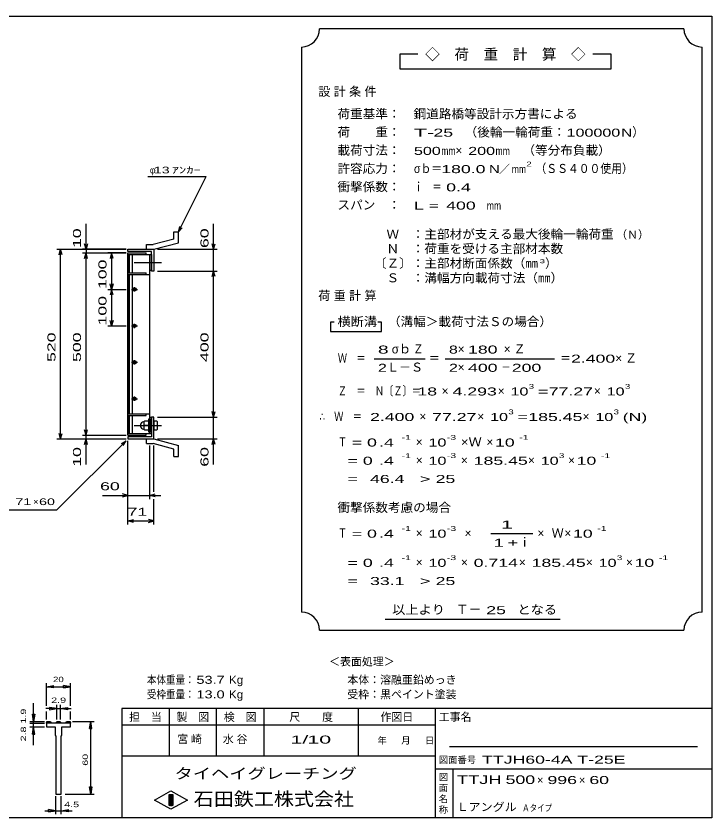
# Model space of a CAD drawing. Units: millimetres, scale not verified, with parts at other scales. Extents: x -1820 to 1731, y -1282 to 1054.
# Drawn here: x -179 to 1731, y -1146 to 1054 of the extents above; entities that cross this region are included whole.
import ezdxf
from ezdxf.enums import TextEntityAlignment as Align

# ---------------------------------------------------------------- set-up
doc = ezdxf.new("R2010")
doc.units = ezdxf.units.MM
doc.header["$LTSCALE"] = 10
doc.linetypes.add('CHAIN', pattern=[18.5, 12, -1.5, 3.5, -1.5])
for name, color, linetype, lineweight in [('0_2', 150, 'Continuous', 25), ('16', 3, 'Continuous', 25), ('19', 6, 'Continuous', 25), ('22', 2, 'Continuous', 25), ('32', 4, 'Continuous', 25)]:
    doc.layers.add(name, color=color, linetype=linetype, lineweight=lineweight)
doc.styles.add('ベクトル', font='')
doc.styles.get('ベクトル').set_extended_font_data('ベクトル')

msp = doc.modelspace()

# ---------------------------------------------------------------- linework, layer by layer
at = {"layer": '0_2'}
for p, q in [((-1729, 1053.5), (1731, 1053.5)), ((1731, 1053.5), (1731, -1146.5)), ((1731, -846.5), (111, -846.5)), ((111, -846.5), (111, -1146.5)), ((241, -846.5), (241, -976.5)), ((371, -976.5), (371, -846.5)), ((501, -846.5), (501, -976.5)), ((761, -976.5), (761, -846.5)), ((971, -846.5), (971, -1146.5)), ((971, -891.5), (111, -891.5)), ((1691, -951.5), (1011, -951.5)), ((111, -976.5), (971, -976.5)), ((971, -1011.5), (1731, -1011.5)), ((1021, -1146.5), (1021, -1011.5)), ((201, -1097.5), (246, -1072.5)), ((246, -1072.5), (291, -1097.5)), ((246, -1122.5), (201, -1097.5)), ((241, -1082.5), (251, -1082.5)), ((241, -1112.5), (241, -1082.5)), ((241, -1082.5), (243, -1082.5)), ((243, -1082.5), (243, -1112.5)), ((245, -1112.5), (245, -1082.5)), ((245, -1082.5), (247, -1082.5)), ((291, -1097.5), (246, -1122.5)), ((247, -1082.5), (247, -1112.5)), ((249, -1112.5), (249, -1082.5)), ((249, -1082.5), (251, -1082.5)), ((251, -1082.5), (251, -1112.5)), ((251, -1082.5), (251, -1112.5)), ((251, -1112.5), (241, -1112.5)), ((243, -1112.5), (245, -1112.5)), ((247, -1112.5), (249, -1112.5)), ((1731, -1146.5), (-1729, -1146.5))]:
    msp.add_line(p, q, dxfattribs=at)
at = {"layer": '16'}
for p, q in [((128, 403.5), (178, 403.5)), ((128, 399), (128, 403.5)), ((128, 399), (178, 399)), ((128, -92), (128, 399)), ((128, 399), (188, 399)), ((129.5, 349), (129.5, 399)), ((132.5, 349), (132.5, 399)), ((140, 349), (140, 399)), ((178, 399), (178, 403.5)), ((188, -92), (188, 399)), ((188, 399), (193, 399)), ((193, 399), (193, 355)), ((193, 355), (188, 355)), ((128, 344.5), (128, 349)), ((128, 349), (178, 349)), ((128, 344.5), (188, 344.5)), ((129.5, -37.5), (129.5, 344.5)), ((132.5, -37.5), (132.5, 344.5)), ((140, -37.5), (140, 344.5)), ((178, 344.5), (178, 349)), ((146, 297.5), (146, 309.5)), ((138, 303.5), (154, 303.5)), ((144, 306.5), (148, 306.5)), ((144, 300.5), (148, 300.5)), ((138, 203.5), (154, 203.5)), ((144, 206.5), (148, 206.5)), ((144, 200.5), (148, 200.5)), ((146, 197.5), (146, 209.5)), ((138, 103.5), (154, 103.5)), ((144, 106.5), (148, 106.5)), ((144, 100.5), (148, 100.5)), ((146, 97.5), (146, 109.5)), ((138, 3.5), (154, 3.5)), ((144, 6.5), (148, 6.5)), ((144, 0.5), (148, 0.5)), ((146, -2.5), (146, 9.5)), ((128, -42), (128, -37.5)), ((128, -37.5), (188, -37.5)), ((128, -42), (178, -42)), ((129.5, -92), (129.5, -42)), ((132.5, -92), (132.5, -42)), ((140, -92), (140, -42)), ((178, -42), (178, -37.5)), ((174, -58), (172, -60)), ((172, -60), (172, -80)), ((183, -58), (174, -58)), ((185, -60), (183, -58)), ((185, -88.5), (185, -51.5)), ((185, -51.5), (188, -51.5)), ((193, -48), (188, -48)), ((188, -51.5), (188, -88.5)), ((193, -92), (193, -48)), ((172, -68), (174, -70)), ((174, -70), (172, -72)), ((172, -80), (174, -82)), ((183, -70), (174, -70)), ((174, -82), (183, -82)), ((183, -70), (185, -68)), ((185, -72), (183, -70)), ((183, -82), (185, -80)), ((128, -92), (178, -92)), ((128, -96.5), (128, -92)), ((128, -92), (188, -92)), ((128, -96.5), (178, -96.5)), ((178, -96.5), (178, -92)), ((188, -88.5), (185, -88.5)), ((188, -92), (193, -92))]:
    msp.add_line(p, q, dxfattribs=at)
at = {"layer": '16', "linetype": 'CHAIN'}
for p, q in [((145, 377), (220, 377)), ((145, -70), (220, -70))]:
    msp.add_line(p, q, dxfattribs=at)
at = {"layer": '16'}
for centre, radius, start, end in [((144, 303.5), 3, 90, 270), ((146, 303.5), 4, 46.6, 133.4), ((146, 303.5), 4, 226.6, 313.4), ((148, 303.5), 3, 270, 90), ((144, 203.5), 3, 90, 270), ((146, 203.5), 4, 46.6, 133.4), ((146, 203.5), 4, 226.6, 313.4), ((148, 203.5), 3, 270, 90), ((144, 103.5), 3, 90, 270), ((146, 103.5), 4, 46.6, 133.4), ((146, 103.5), 4, 226.6, 313.4), ((148, 103.5), 3, 270, 90), ((144, 3.5), 3, 90, 270), ((146, 3.5), 4, 46.6, 133.4), ((146, 3.5), 4, 226.6, 313.4), ((148, 3.5), 3, 270, 90), ((172, -70), 10, 90, 270)]:
    msp.add_arc(centre, radius, start, end, dxfattribs=at)
at = {"layer": '19'}
for p, q in [((253.61, 441.6), (197.28, 426.51)), ((253.61, 461.62), (266.61, 461.62)), ((253.61, 441.6), (253.61, 461.62)), ((266.61, 431.62), (266.61, 461.62)), ((178.99, 426.51), (197.28, 426.51)), ((178.99, 413.51), (178.99, 426.51)), ((199, 413.5), (266.61, 431.62)), ((128, 407.5), (128, 413.5)), ((128, 413.5), (199, 413.5)), ((193, 407.5), (128, 407.5)), ((179, 413.5), (199, 413.5)), ((193, 353.5), (193, 407.5)), ((199, 413.5), (199, 353.5)), ((199, 353.5), (193, 353.5)), ((199, -46.5), (193, -46.5)), ((193, -46.5), (193, -100.5)), ((199, -106.5), (199, -46.5)), ((207, -58), (199, -58)), ((199, -58), (199, -82)), ((209, -60), (207, -58)), ((209, -80), (209, -60)), ((199, -70), (207, -70)), ((199, -82), (207, -82)), ((209, -68), (207, -70)), ((207, -70), (209, -72)), ((207, -82), (209, -80)), ((128, -100.5), (128, -106.5)), ((193, -100.5), (128, -100.5)), ((128, -106.5), (199, -106.5)), ((178.99, -119.51), (178.99, -106.51)), ((179, -106.5), (199, -106.5)), ((199, -106.5), (266.61, -124.62)), ((178.99, -119.51), (197.28, -119.51)), ((253.61, -134.6), (197.28, -119.51)), ((266.61, -154.62), (266.61, -124.62)), ((253.61, -154.62), (253.61, -134.6)), ((253.61, -154.62), (266.61, -154.62))]:
    msp.add_line(p, q, dxfattribs=at)
at = {"layer": '22', "color": 4}
for p, q in [((1654, 1018.5), (654, 1018.5)), ((604, 968.5), (604, -581.5)), ((1704, -581.5), (1704, 968.5)), ((924, 948.5), (874, 948.5)), ((874, 948.5), (874, 908.5)), ((1454, 948.5), (1404, 948.5)), ((1454, 908.5), (1454, 948.5)), ((874, 908.5), (1454, 908.5)), ((183, 613.5), (343, 613.5)), ((267, 461.5), (343, 613.5)), ((13, 413.5), (13, 483.5)), ((267, 461.5), (270, 476.1)), ((267, 461.5), (277, 472.5)), ((363, 413.5), (363, 483.5)), ((13, 413.5), (9, 428.5)), ((17, 428.5), (13, 413.5)), ((363, 413.5), (359, 428.5)), ((363, 413.5), (367, 428.5)), ((-67, 413.5), (123, 413.5)), ((-61, 398.5), (-57, 413.5)), ((-53, 398.5), (-57, 413.5)), ((-57, -106.5), (-57, 413.5)), ((123, 413.5), (3, 413.5)), ((3, 403.5), (123, 403.5)), ((9, 388.5), (13, 403.5)), ((13, 413.5), (13, 403.5)), ((17, 388.5), (13, 403.5)), ((13, -96.5), (13, 403.5)), ((123, 403.5), (73, 403.5)), ((83, 403.5), (79, 388.5)), ((87, 388.5), (83, 403.5)), ((83, 403.5), (83, 303.5)), ((209, 413.5), (373, 413.5)), ((363, 353.5), (363, 413.5)), ((209, 353.5), (373, 353.5)), ((359, 338.5), (363, 353.5)), ((367, 338.5), (363, 353.5)), ((363, -46.5), (363, 353.5)), ((83, 303.5), (79, 318.5)), ((87, 318.5), (83, 303.5)), ((73, 303.5), (123, 303.5)), ((83, 303.5), (79, 288.5)), ((87, 288.5), (83, 303.5)), ((83, 303.5), (83, 203.5)), ((73, 203.5), (123, 203.5)), ((83, 203.5), (79, 218.5)), ((87, 218.5), (83, 203.5)), ((694, 213.5), (684, 213.5)), ((684, 213.5), (684, 188.5)), ((824, 213.5), (814, 213.5)), ((824, 188.5), (824, 213.5)), ((684, 188.5), (824, 188.5)), ((804, 113.5), (944, 113.5)), ((999, 113.5), (1299, 113.5)), ((363, -46.5), (359, -31.5)), ((363, -46.5), (367, -31.5)), ((209, -46.5), (373, -46.5)), ((363, -106.5), (363, -46.5)), ((13, -96.5), (9, -81.5)), ((13, -96.5), (17, -81.5)), ((-67, -106.5), (123, -106.5)), ((-57, -106.5), (-61, -91.5)), ((-57, -106.5), (-53, -91.5)), ((3, -96.5), (123, -96.5)), ((3, -106.5), (123, -106.5)), ((9, -121.5), (13, -106.5)), ((13, -106.5), (13, -96.5)), ((17, -121.5), (13, -106.5)), ((13, -176.5), (13, -106.5)), ((209, -106.5), (373, -106.5)), ((359, -121.5), (363, -106.5)), ((367, -121.5), (363, -106.5)), ((363, -176.5), (363, -106.5)), ((-67, -301.5), (123, -111.5)), ((110, -119.5), (123, -111.5)), ((115, -124.5), (123, -111.5)), ((128, -271.5), (128, -111.5)), ((128, -341.5), (128, -111.5)), ((188, -271.5), (188, -124.5)), ((199, -251.5), (199, -124.5)), ((58, -261.5), (128, -261.5)), ((128, -261.5), (113, -257.5)), ((113, -265.5), (128, -261.5)), ((128, -261.5), (188, -261.5)), ((188, -261.5), (203, -257.5)), ((203, -265.5), (188, -261.5)), ((188, -261.5), (218, -261.5)), ((199, -341.5), (199, -271.5)), ((-267, -301.5), (-67, -301.5)), ((128, -331.5), (143, -327.5)), ((199, -331.5), (184, -327.5)), ((143, -335.5), (128, -331.5)), ((128, -331.5), (199, -331.5)), ((184, -335.5), (199, -331.5)), ((1124, -366.5), (1239, -366.5)), ((834, -601.5), (1314, -601.5)), ((654, -631.5), (1654, -631.5))]:
    msp.add_line(p, q, dxfattribs=at)
for centre, start, end in [((604, 1018.5), 270, 0), ((1704, 1018.5), 180, 270), ((604, -631.5), 0, 90), ((1704, -631.5), 90, 180)]:
    msp.add_arc(centre, 50, start, end, dxfattribs=at)
at = {"layer": '32'}
for p, q in [((-96, -838.5), (-96, -776.5)), ((-96, -786.5), (-76, -783.5)), ((-76, -789.5), (-96, -786.5)), ((-96, -786.5), (-29.33, -786.5)), ((-76, -789.5), (-76, -783.5)), ((-29.33, -786.5), (-49.33, -783.5)), ((-49.33, -789.5), (-49.33, -783.5)), ((-49.33, -789.5), (-29.33, -786.5)), ((-29.33, -838.5), (-29.33, -776.5)), ((-131, -881.5), (-131, -831.5)), ((-67.5, -846.5), (-97.5, -846.5)), ((-96, -876.5), (-96, -854.5)), ((-67.5, -846.5), (-87.5, -843.5)), ((-87.5, -843.5), (-87.5, -849.5)), ((-87.5, -849.5), (-67.5, -846.5)), ((-67.5, -876.5), (-67.5, -836.5)), ((-67.5, -846.5), (-57.83, -846.5)), ((-57.83, -836.5), (-57.83, -876.5)), ((-57.83, -846.5), (-37.83, -843.5)), ((-37.83, -849.5), (-57.83, -846.5)), ((-57.83, -846.5), (-27.83, -846.5)), ((-37.83, -843.5), (-37.83, -849.5)), ((-29.33, -876.5), (-29.33, -854.5)), ((-131, -881.5), (-134, -861.5)), ((-134, -861.5), (-128, -861.5)), ((-128, -861.5), (-131, -881.5)), ((-141, -881.5), (-101, -881.5)), ((-141, -886.5), (-101, -886.5)), ((-141, -896.5), (-101, -896.5)), ((-134, -916.5), (-131, -896.5)), ((-131, -896.5), (-131, -881.5)), ((-128, -916.5), (-131, -896.5)), ((-131, -946.5), (-131, -896.5)), ((-96, -886.5), (-94.33, -881.5)), ((-96, -886.5), (-96, -896.5)), ((-29.33, -886.5), (-96, -886.5)), ((-96, -896.5), (-71.83, -896.5)), ((-94.33, -881.5), (-84.67, -881.5)), ((-84.67, -881.5), (-83, -886.5)), ((-71.83, -896.5), (-71.83, -919.83)), ((-69.17, -886.5), (-67.5, -881.5)), ((-67.5, -881.5), (-57.83, -881.5)), ((-57.83, -881.5), (-56.17, -886.5)), ((-53.5, -919.83), (-53.5, -896.5)), ((-53.5, -896.5), (-29.33, -896.5)), ((-42.33, -886.5), (-40.67, -881.5)), ((-40.67, -881.5), (-31, -881.5)), ((-31, -881.5), (-29.33, -886.5)), ((-29.33, -896.5), (-29.33, -886.5)), ((-24.33, -881.5), (35.67, -881.5)), ((22.67, -901.5), (25.67, -881.5)), ((22.67, -901.5), (28.67, -901.5)), ((28.67, -901.5), (25.67, -881.5)), ((25.67, -1081.5), (25.67, -881.5)), ((-134, -916.5), (-128, -916.5)), ((-71.83, -919.83), (-70.17, -921.5)), ((-70.17, -921.5), (-70.17, -1081.5)), ((-55.17, -921.5), (-53.5, -919.83)), ((-55.17, -1081.5), (-55.17, -921.5)), ((25.67, -1081.5), (22.67, -1061.5)), ((22.67, -1061.5), (28.67, -1061.5)), ((28.67, -1061.5), (25.67, -1081.5)), ((-70.17, -1081.5), (-55.17, -1081.5)), ((-70.17, -1136.5), (-70.17, -1086.5)), ((-55.17, -1136.5), (-55.17, -1086.5)), ((-44.33, -1081.5), (35.67, -1081.5)), ((-100.17, -1126.5), (-70.17, -1126.5)), ((-70.17, -1126.5), (-90.17, -1123.5)), ((-90.17, -1129.5), (-90.17, -1123.5)), ((-90.17, -1129.5), (-70.17, -1126.5)), ((-70.17, -1126.5), (-55.17, -1126.5)), ((-55.17, -1126.5), (-35.17, -1123.5)), ((-35.17, -1129.5), (-55.17, -1126.5)), ((-55.17, -1126.5), (-25.17, -1126.5)), ((-35.17, -1129.5), (-35.17, -1123.5))]:
    msp.add_line(p, q, dxfattribs=at)
msp.add_circle((-131, -886.5), 1, dxfattribs=at)

# ---------------------------------------------------------------- texts
at = {"layer": '0_2', "style": 'ベクトル'}
for s, height, p in [('担\u3000当', 21.99, (131, -869.5)), ('製\u3000図', 21.99, (261, -869.5)), ('検\u3000図', 21.99, (391, -869.5)), ('尺\u3000\u3000度', 21.99, (571, -869.5)), ('作図日', 21.99, (821, -869.5)), ('工事名', 21.99, (981, -869.5)), ('年', 18.33, (813, -934)), ('月', 18.33, (878, -934)), ('日', 18.33, (943, -934)), ('図面番号', 18.33, (981, -987)), ('図', 18.33, (981, -1034)), ('面', 18.33, (981, -1064)), ('名', 18.33, (981, -1094)), ('称', 18.33, (981, -1124))]:
    msp.add_text(s, height=height, dxfattribs=at).set_placement(p, align=Align.MIDDLE_LEFT)
at = {"layer": '0_2', "color": 222, "style": 'ベクトル'}
for s, height, width, p in [('タイヘイグレーチング', 29.33, 1.25, (256, -1024.5)), ('石田鉄工株式会社', 36.66, 1.1, (308.5, -1094.5))]:
    msp.add_text(s, height=height, dxfattribs=dict(at, width=width)).set_placement(p, align=Align.MIDDLE_LEFT)
at = {"layer": '22', "style": 'ベクトル'}
for s, height, p in [('◇\u3000荷\u3000重\u3000計\u3000算\u3000◇', 29.33, (944, 948.5)), ('）', 24.19, (1512, 735)), ('×', 24.19, (1027, 685)), ('／', 21.99, (1146.5, 633.5)), ('φ', 18.33, (188, 631)), ('（Ｎ）', 21.99, (1468, 453.5)), ('）', 24.19, (1273, 375)), ('σｂ', 24.19, (852, 140)), ('×', 24.19, (1033, 140)), ('Ｌ－Ｓ', 24.19, (839, 90)), ('×', 24.19, (1033, 90)), ('×', 24.19, (989, 25)), ('×', 24.19, (1143, 25)), ('×', 24.19, (1407, 25)), ('×', 24.19, (928, -45)), ('×', 24.19, (1087, -45)), ('×', 24.19, (1376, -45)), ('×', 24.19, (918, -115)), ('×', 24.19, (1112, -115)), ('×', 24.19, (918, -165)), ('×', 24.19, (1042, -165)), ('×', 24.19, (1226, -165)), ('×', 24.19, (1336, -165)), ('×', 18.33, (-132, -279)), ('×', 24.19, (918, -365)), ('×', 24.19, (1052, -365)), ('×', 24.19, (1252, -365)), ('Ｗ', 24.19, (1291, -365)), ('×', 24.19, (1326, -365)), ('ｉ', 24.19, (1200.5, -390)), ('×', 24.19, (918, -445)), ('×', 24.19, (1042, -445)), ('×', 24.19, (1201, -445)), ('×', 24.19, (1385, -445)), ('×', 24.19, (1495, -445)), ('Ｔ－', 25.66, (1028, -574)), ('＜表面処理＞', 21.99, (680, -717.5)), ('本体：', 21.99, (730, -767.5)), ('溶融亜鉛めっき', 21.99, (820, -767.5)), ('受枠：', 21.99, (730, -807.5)), ('黒ペイント塗装', 21.99, (820, -807.5)), ('×', 21.99, (1251, -1042.5)), ('×', 21.99, (1366, -1042.5))]:
    msp.add_text(s, height=height, dxfattribs=at).set_placement(p, align=Align.MIDDLE_LEFT)
for s, height, width, p in [('荷重基準：\u3000', 24.19, 1.05, (703, 785)), ('鋼道路橋等設計示方書による', 24.19, 1.05, (912, 785)), ('荷\u3000\u3000重：\u3000', 24.19, 1.05, (703, 735)), ('（後輪一輪荷重：', 24.19, 1.05, (1052, 735)), ('T-', 21.99, 2, (913, 733.5)), (' 25 ', 21.99, 1.65, (953, 733.5)), ('100000', 21.99, 1.5, (1332, 733.5)), ('N', 21.99, 1.4, (1482, 733.5)), ('載荷寸法：\u3000', 24.19, 1.05, (703, 685)), ('500', 21.99, 1.5, (913, 683.5)), ('mm', 21.99, 0.8, (988, 683.5)), ('200', 21.99, 1.5, (1062, 683.5)), ('mm', 21.99, 0.8, (1137, 683.5)), ('\u3000（等分布負載）', 24.19, 1.05, (1176, 685)), (' 13 ', 18.33, 1.6, (188, 631)), ('ｱﾝｶｰ', 18.33, 1.6, (248, 631)), ('許容応力：\u3000', 24.19, 1.05, (703, 635)), ('σｂ＝', 24.19, 0.9, (913, 635)), ('180.0', 21.99, 1.65, (988, 633.5)), ('N', 21.99, 1.4, (1119, 633.5)), ('mm', 21.99, 0.8, (1181.5, 633.5)), ('2', 13.2, 1.5, (1221.5, 647.5)), ('（ＳＳ４００使用）', 24.19, 0.9, (1246.5, 635)), ('衝撃係数：\u3000', 24.19, 1.05, (703, 585)), ('ｉ\u3000＝', 24.19, 0.75, (913, 585)), (' 0.4', 21.99, 1.65, (988, 583.5)), ('スパン\u3000：\u3000', 24.19, 1.05, (703, 535)), ('L =', 21.99, 1.65, (913, 533.5)), (' 400 ', 21.99, 1.65, (988, 533.5)), ('mm', 21.99, 0.8, (1113, 533.5)), ('\u3000Ｗ\u3000：主部材が支える最大後輪一輪荷重', 24.19, 1.05, (803, 455)), ('\u3000Ｎ\u3000：荷重を受ける主部材本数', 24.19, 1.05, (803, 415)), ('〔Ｚ〕：主部材断面係数（㎜', 24.19, 1.05, (803, 375)), ('3', 11, 1.8, (1258, 381)), ('\u3000Ｓ\u3000：溝幅方向載荷寸法（㎜）', 24.19, 1.05, (803, 335)), ('横断溝', 24.19, 1.1, (703, 215)), ('\u3000（溝幅＞載荷寸法Ｓの場合）', 24.19, 1.05, (807, 215)), ('8', 21.99, 1.8, (814, 138.5)), ('Ｚ', 24.19, 0.9, (910, 140)), ('8', 21.99, 1.5, (1009, 138.5)), (' 180 ', 21.99, 1.65, (1048, 138.5)), ('Ｗ\u3000＝', 24.19, 0.75, (704, 115)), ('＝', 24.19, 0.9, (954, 115)), ('＝', 24.19, 0.9, (1314, 115)), ('2.400', 21.99, 1.65, (1344, 113.5)), ('2', 21.99, 1.5, (814, 88.5)), ('2', 21.99, 1.5, (1009, 88.5)), (' 400 ', 21.99, 1.65, (1048, 88.5)), ('－', 24.19, 0.75, (1153, 90)), (' 200 ', 21.99, 1.65, (1168, 88.5)), ('3', 13.2, 1.5, (1228, 37.5)), ('3', 13.2, 1.5, (1492, 37.5)), ('Ｚ\u3000＝\u3000Ｎ〔Ｚ〕＝', 24.19, 0.75, (704, 25)), (' 18 ', 21.99, 1.65, (909, 23.5)), ('4.293', 21.99, 1.65, (1019, 23.5)), ('10', 21.99, 1.5, (1178, 23.5)), ('=', 21.99, 1.7, (1253, 23.5)), ('77.27', 21.99, 1.65, (1283, 23.5)), ('10', 21.99, 1.5, (1442, 23.5)), ('∴\u3000Ｗ\u3000＝', 24.19, 0.75, (654, -45)), (' 2.400', 21.99, 1.65, (779, -46.5)), ('77.27', 21.99, 1.65, (963, -46.5)), ('10', 21.99, 1.5, (1122, -46.5)), ('3', 13.2, 1.5, (1172, -32.5)), ('=', 21.99, 1.7, (1197, -46.5)), ('185.45', 21.99, 1.65, (1227, -46.5)), ('10', 21.99, 1.5, (1411, -46.5)), ('3', 13.2, 1.5, (1461, -32.5)), ('(N)', 21.99, 1.65, (1486, -46.5)), ('Ｔ', 24.19, 0.75, (704, -115)), (' = 0', 21.99, 1.65, (729, -116.5)), (' .4 ', 21.99, 1.65, (804, -116.5)), ('-1', 13.2, 1.65, (879, -102.5)), ('10', 21.99, 1.5, (953, -116.5)), ('-3', 13.2, 1.65, (1003, -102.5)), ('×Ｗ', 24.19, 1.1, (1042, -115)), (' 10 ', 21.99, 1.65, (1122, -116.5)), ('-1', 13.2, 1.65, (1202, -102.5)), ('-1', 13.2, 1.65, (879, -152.5)), ('-3', 13.2, 1.65, (1003, -152.5)), ('3', 13.2, 1.5, (1311, -152.5)), ('-1', 13.2, 1.65, (1426, -152.5)), ('  = 0', 21.99, 1.65, (704, -166.5)), (' .4 ', 21.99, 1.65, (804, -166.5)), ('10', 21.99, 1.5, (953, -166.5)), ('185.45', 21.99, 1.65, (1077, -166.5)), ('10', 21.99, 1.5, (1261, -166.5)), (' 10 ', 21.99, 1.65, (1346, -166.5)), ('  =', 21.99, 1.65, (704, -216.5)), (' 46.4', 21.99, 1.65, (779, -216.5)), ('>', 21.99, 1.7, (929, -216.5)), (' 25 ', 21.99, 1.65, (959, -216.5)), (' 60 ', 21.99, 1.65, (38, -236.5)), (' 71 ', 18.33, 1.6, (-192, -279)), (' 60 ', 18.33, 1.6, (-127, -279)), ('衝撃係数考慮の場合', 24.19, 1.05, (703, -295)), (' 71 ', 21.99, 1.65, (113.5, -306.5)), ('-1', 13.2, 1.65, (879, -352.5)), ('-3', 13.2, 1.65, (1003, -352.5)), ('-1', 13.2, 1.65, (1416, -352.5)), ('Ｔ', 24.19, 0.75, (704, -365)), (' = 0', 21.99, 1.65, (729, -366.5)), (' .4 ', 21.99, 1.65, (804, -366.5)), ('10', 21.99, 1.5, (953, -366.5)), (' 10 ', 21.99, 1.65, (1336, -366.5)), ('  = 0', 21.99, 1.65, (704, -446.5)), (' .4 ', 21.99, 1.65, (804, -446.5)), ('-1', 13.2, 1.65, (879, -432.5)), ('10', 21.99, 1.5, (953, -446.5)), ('-3', 13.2, 1.65, (1003, -432.5)), ('0.714', 21.99, 1.65, (1077, -446.5)), ('185.45', 21.99, 1.65, (1236, -446.5)), ('10', 21.99, 1.5, (1420, -446.5)), ('3', 13.2, 1.5, (1470, -432.5)), (' 10 ', 21.99, 1.65, (1505, -446.5)), ('-1', 13.2, 1.65, (1585, -432.5)), ('  =', 21.99, 1.65, (704, -496.5)), (' 33.1', 21.99, 1.65, (779, -496.5)), ('>', 21.99, 1.7, (929, -496.5)), (' 25 ', 21.99, 1.65, (959, -496.5)), ('以上より\u3000', 24.19, 1.1, (853, -575)), (' 25 ', 21.99, 1.65, (1098, -576.5)), ('となる', 24.19, 1.1, (1197, -575)), ('本体重量：', 21.99, 0.85, (180, -767.5)), (' 53.7', 21.99, 1.35, (305, -767.5)), ('Kg', 21.99, 1.1, (405, -767.5)), ('受枠重量：', 21.99, 0.85, (180, -807.5)), (' 13.0', 21.99, 1.35, (305, -807.5)), ('Kg', 21.99, 1.1, (405, -807.5)), ('1/', 21.99, 2, (574, -931.5)), (' 10 ', 21.99, 2, (604, -931.5)), ('TTJH60-4A T-25E                   ', 21.99, 1.65, (1100, -986.5)), ('TTJH', 23.46, 1.6, (1031, -1041.5)), (' 500 ', 23.46, 1.55, (1151, -1041.5)), (' 996 ', 21.99, 1.65, (1266, -1042.5)), (' 60 ', 21.99, 1.65, (1381, -1042.5)), ('Ｌアングル', 21.99, 1.1, (1030, -1116.5)), ('Ａタイプ', 18.33, 0.8, (1210, -1119))]:
    msp.add_text(s, height=height, dxfattribs=dict(at, width=width)).set_placement(p, align=Align.MIDDLE_LEFT)
at = {"layer": '22', "style": 'ベクトル', "width": 1.65}
for s, p in [(' 10 ', (-12, 403.5)), (' 60 ', (338, 403.5)), (' 100 ', (58, 291)), (' 100 ', (58, 191)), (' 520 ', (-82, 91)), (' 500 ', (-12, 91)), (' 400 ', (338, 91)), (' 10 ', (-12, -196.5)), (' 60 ', (338, -196.5))]:
    msp.add_text(s, height=21.99, rotation=90, dxfattribs=at).set_placement(p, align=Align.MIDDLE_LEFT)
at = {"layer": '22', "attachment_point": 4, "style": 'ベクトル'}
for s, insert, char_height in [('\\T1.28;設計条件', (650.5, 845), 24.19), ('\\T1.28;荷重計算', (650.5, 285), 24.19), ('\\T1.42;×Ｚ', (1159.5, 140), 24.19), ('\\T1.42;×Ｚ', (1465.5, 115), 24.19), ('\\T1.25;\\W2;\\~1\\~', (1131.5, -341.5), 21.99), ('\\T1.33;\\W1.75;1+', (1131.5, -391.5), 21.99), ('\\T1.25;宮崎\u3000', (263.5, -931.5), 21.99), ('\\T1.25;水谷\u3000', (388.5, -931.5), 21.99)]:
    msp.add_mtext(s, dxfattribs=dict(at, insert=insert, char_height=char_height))
at = {"layer": '32', "color": 2, "style": 'ベクトル'}
for s, width, p in [('20', 1.35, (-77.67, -766.5)), ('2.9', 1.5, (-82.67, -823.5)), (' 4.5 ', 1.5, (-55.17, -1109.5))]:
    msp.add_text(s, height=14.66, dxfattribs=dict(at, width=width)).set_placement(p, align=Align.MIDDLE_LEFT)
at = {"layer": '32', "color": 2, "style": 'ベクトル', "width": 1.5}
for s, p in [('2.8 1.9', (-159, -936.5)), (' 60 ', (10.67, -1011.5))]:
    msp.add_text(s, height=14.66, rotation=90, dxfattribs=at).set_placement(p, align=Align.MIDDLE_LEFT)

doc.saveas('drawing.dxf')
